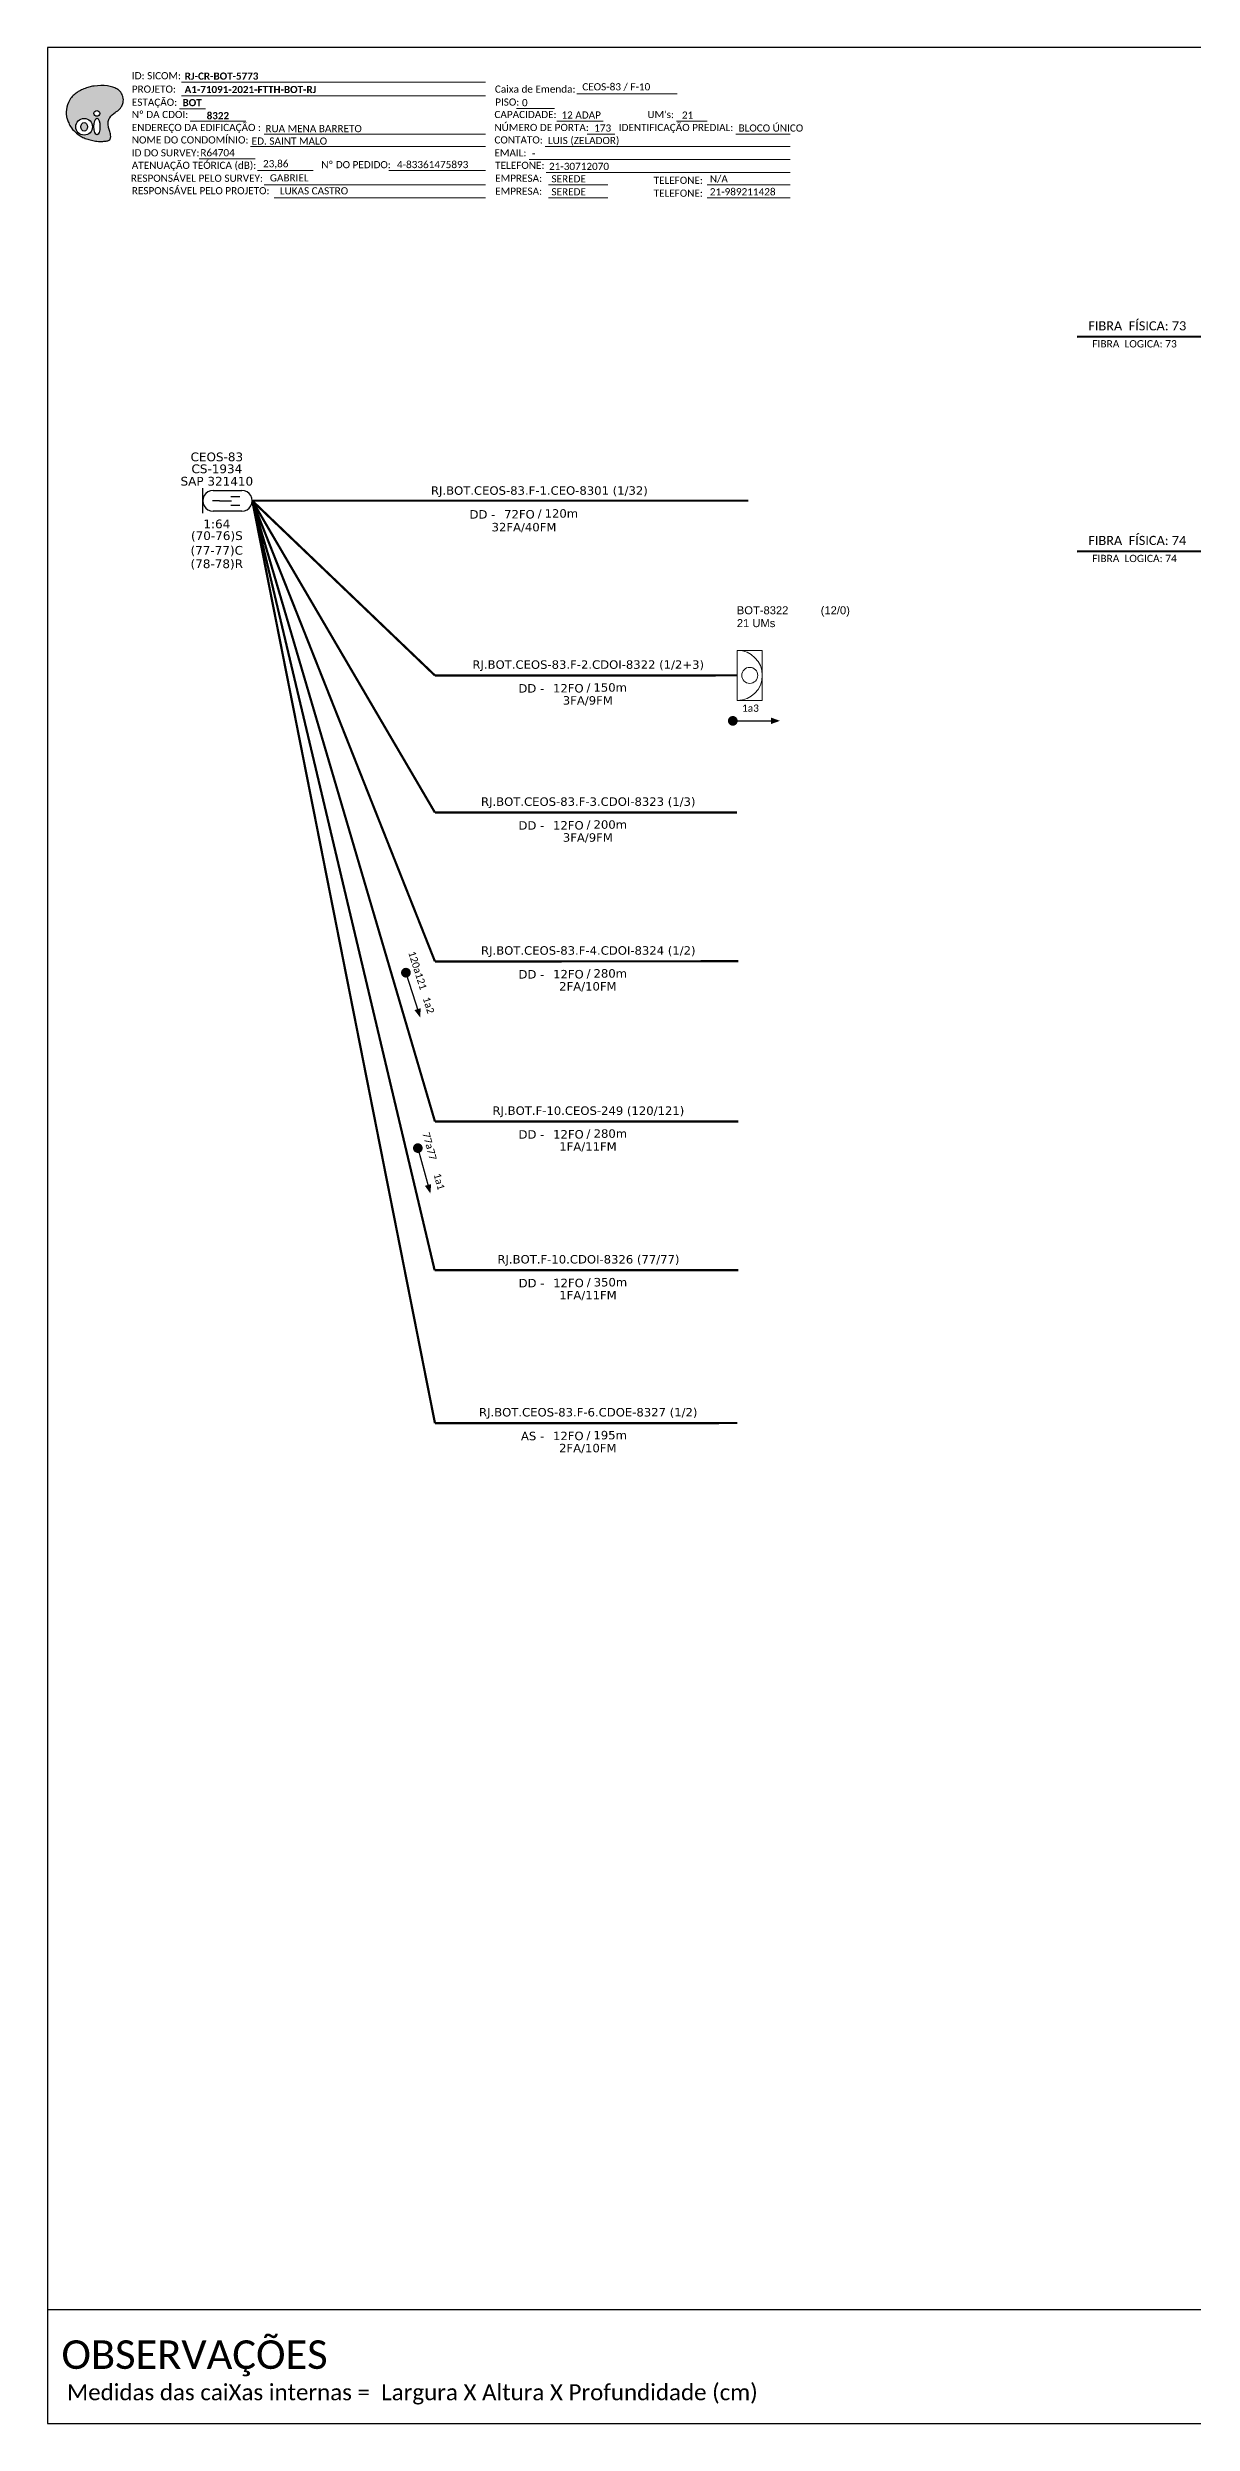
# Model space of a CAD drawing. Extents: x -89 to 749, y 705 to 1299.
# Drawn here: x -89 to 197, y 705 to 1299 of the extents above; entities that cross this region are included whole.
import ezdxf
from ezdxf.enums import TextEntityAlignment as Align

# ---------------------------------------------------------------- set-up
doc = ezdxf.new("R2010")
doc.units = 0
for name, color, linetype, lineweight in [("20.0-LEGENDA DOS CDO'S", 1, 'Continuous', 0), ('20.1-CDO_INTERIOR', 1, 'Continuous', 0), ('40.1-ETIQUETAS', 1, 'Continuous', 20)]:
    doc.layers.add(name, color=color, linetype=linetype, lineweight=lineweight)
for name, color, linetype in [('20.4-CEOS', 1, 'Continuous'), ('CAP a instalar', 1, 'Continuous'), ('CD de instalação futura', 8, 'Continuous'), ('SETA', 7, 'Continuous')]:
    doc.layers.add(name, color=color, linetype=linetype)
doc.styles.add('ARIAL', font='arial.ttf')
doc.styles.add('siredit', font='verdana.ttf')
doc.styles.get("Standard").update_dxf_attribs({"font": 'arial.ttf'})
doc.styles.add('WMF-Calibri0', font='calibri.ttf')
doc.styles.add('WMF-Calibri1', font='calibrib.ttf')
doc.linetypes.add('FENCELINE1', pattern='A,0.25,-0.1,[133,ltypeshp.shx,S=0.1,R=0,X=-0.1,Y=0],-0.1,1', length=1.45)

# ---------------------------------------------------------------- blocks, each defined once
blk = doc.blocks.new('OI')
h = blk.add_hatch(color=40)
edge = h.paths.add_edge_path()
edge.add_spline(control_points=[(4.35, -0.67), (3.92, -0.99), (3.26, -1.5), (2.81, -2.59), (2.9, -3.5), (3.06, -4.27), (3.31, -4.85), (3.37, -5.39), (3.4, -5.88), (3.2, -6.4), (2.54, -6.61), (1.65, -6.63), (0.55, -6.67), (-0.56, -6.42), (-1.61, -6.14), (-2.77, -5.61), (-3.92, -4.77), (-4.89, -3.7), (-5.34, -2.65), (-5.6, -1.94), (-5.85, -0.96), (-5.71, 0.47), (-5.1, 2.02), (-4.14, 3.02), (-3.3, 3.61), (-2.37, 4.16), (-1.36, 4.44), (-0.56, 4.7), (0.79, 4.85), (2.24, 4.97), (3.79, 4.57), (4.67, 4.21), (5.44, 3.65), (5.76, 2.99), (6.03, 2.21), (6.01, 1.46), (5.72, 0.64), (5.31, 0.08), (4.88, -0.38), (4.51, -0.55), (4.35, -0.67)], knot_values=[0, 0, 0, 0, 1.60434, 2.417191, 3.427595, 4.282808, 4.776746, 5.304182, 5.888771, 6.258406, 6.858137, 7.79129, 8.986195, 10.124242, 11.187857, 12.242908, 13.953784, 15.414161, 16.515391, 17.349188, 17.675853, 19.552021, 21.515531, 22.568638, 23.63245, 24.621084, 25.782718, 26.745347, 27.142653, 29.870543, 31.004649, 31.921532, 32.709589, 33.801391, 34.042471, 35.192333, 35.971461, 36.628871, 37.254359, 37.836911, 37.836911, 37.836911, 37.836911], degree=3, periodic=0)
h.paths.add_polyline_path([(1.13, -0.87, -1), (-0.04, -0.87, -1)], flags=16)
edge = h.paths.add_edge_path(flags=16)
edge.add_ellipse((0.56, -3.59), major_axis=(-0.02, 1.71), ratio=0.361305, start_angle=0, end_angle=360)
h.paths.add_polyline_path([(-0.36, -3.62, -1), (-3.8, -3.62, -1)], flags=16)
edge = h.paths.add_edge_path(flags=0)
edge.add_ellipse((-2.08, -3.62), major_axis=(0, 0.885), ratio=0.758294, start_angle=0, end_angle=360)
at = {"color": 40}
for centre, radius in [((-2.08, -3.62), 1.72), ((0.54, -0.87), 0.587)]:
    blk.add_circle(centre, radius, dxfattribs=at)
blk.add_ellipse((-2.08, -3.62), major_axis=(0, 0.885), ratio=0.758294, start_param=-3.141592653589792, end_param=3.141592653589792, dxfattribs=at)
blk.add_ellipse((0.56, -3.59), major_axis=(-0.02, 1.71), ratio=0.361305, dxfattribs=at)
at = {"color": 40, "start_tangent": (-0.800898, -0.598801), "end_tangent": (-0.800898, -0.598801)}
blk.add_spline([(4.35, -0.67), (3.2, -1.78), (2.9, -2.54), (2.92, -3.55), (3.12, -4.38), (3.28, -4.85), (3.37, -5.37), (3.35, -5.95), (3.2, -6.29), (2.66, -6.55), (1.73, -6.63), (0.54, -6.62), (-0.58, -6.41), (-1.6, -6.11), (-2.56, -5.67), (-3.95, -4.67), (-4.89, -3.56), (-5.37, -2.56), (-5.64, -1.78), (-5.72, -1.46), (-5.63, 0.42), (-4.84, 2.22), (-4.13, 2.99), (-3.27, 3.62), (-2.4, 4.09), (-1.3, 4.47), (-0.37, 4.72), (0.02, 4.77), (2.75, 4.8), (3.85, 4.53), (4.69, 4.16), (5.31, 3.68), (5.85, 2.73), (5.93, 2.5), (5.94, 1.35), (5.67, 0.62), (5.29, 0.08), (4.84, -0.36), (4.35, -0.67)], degree=3, dxfattribs=at)
blk = doc.blocks.new('CARIMBO')
at = {"color": 7, "lineweight": 0}
for points in [[(35.66, -16.79), (111.64, -16.79)], [(134.48, -16.3), (159.61, -16.3)], [(35.15, -20.06), (41.7, -20.06)], [(37.81, -23.14), (51.75, -23.14)], [(119.43, -20.02), (128.92, -20.02)], [(129.48, -23.14), (141.1, -23.14)], [(159.42, -23.14), (167.09, -23.14)], [(52.97, -29.48), (111.64, -29.48)], [(56.38, -26.37), (111.64, -26.37)], [(126.6, -29.48), (187.83, -29.48)], [(137.07, -26.37), (144.01, -26.37)], [(174.24, -26.37), (187.8, -26.37)], [(40.13, -32.55), (54.07, -32.55)], [(54.67, -35.52), (68.61, -35.52)], [(122.56, -32.72), (187.83, -32.72)], [(56.38, -39.07), (111.64, -39.07)], [(126.84, -35.96), (187.83, -35.96)], [(127.45, -39.07), (142.25, -39.07)], [(167.06, -39.07), (187.83, -39.07)], [(58.87, -42.31), (111.64, -42.31)], [(127.45, -42.31), (142.25, -42.31)], [(167.06, -42.31), (187.83, -42.31)]]:
    blk.add_lwpolyline(points, dxfattribs=at)
at = {"color": 7, "xscale": 1.213923925163967, "yscale": 1.213923925163967, "zscale": 1.213923925163967, "rotation": 0.1532896023949059}
blk.add_blockref('OI', (13.86, -20.16), dxfattribs=at)
at = {"color": 7, "lineweight": 0, "style": 'WMF-Calibri0'}
for s, height, p in [('PROJETO:', 1.793, (23.26, -16.04)), ('ESTAÇÃO:', 1.793, (23.26, -19.32)), ('Caixa de Emenda:', 1.7927, (114.02, -16.04)), ('PISO:', 1.793, (114.09, -19.28)), ('ENDEREÇO DA EDIFICAÇÃO :', 1.7927, (23.26, -25.63)), ('Nº DA CDOI:', 1.7927, (23.26, -22.39)), ('CAPACIDADE:', 1.7927, (113.91, -22.39)), ('NÚMERO DE PORTA:', 1.7927, (113.91, -25.63)), ('IDENTIFICAÇÃO PREDIAL:', 1.7927, (144.99, -25.63)), ("UM's:", 1.793, (152.15, -22.39)), ('NOME DO CONDOMÍNIO:', 1.7927, (23.26, -28.74)), ('CONTATO:', 1.793, (113.91, -28.74)), ('ATENUAÇÃO TEÓRICA (dB):', 1.7927, (23.26, -35.09)), ('ID DO SURVEY:', 1.7927, (23.26, -31.97)), ('EMAIL:', 1.793, (113.91, -31.97)), ('TELEFONE:', 1.793, (114.09, -35.09)), ('RESPONSÁVEL PELO SURVEY:', 1.7927, (23.02, -38.32)), ('RESPONSÁVEL PELO PROJETO:', 1.7927, (23.26, -41.44)), ('EMPRESA:', 1.793, (114.09, -38.32)), ('EMPRESA:', 1.793, (114.09, -41.56)), ('TELEFONE:', 1.793, (153.7, -38.83)), ('TELEFONE:', 1.793, (153.7, -42.06))]:
    blk.add_text(s, height=height, dxfattribs=at).set_placement(p)
at = {"color": 7, "lineweight": 0, "flags": 8}
for tag, p, style in [('EST', (35.94, -19.41), 'WMF-Calibri1'), ('PROJ', (36.46, -16.13), 'WMF-Calibri1'), ('PISO_PTR', (120.78, -19.42), 'WMF-Calibri0'), ('CEOS-XX', (135.87, -15.46), 'WMF-Calibri0'), ('CAPAC.', (130.66, -22.52), 'WMF-Calibri0'), ("UC'S", (160.78, -22.54), 'WMF-Calibri0'), ('NOME_DO_COND.', (53.23, -29.02), 'WMF-Calibri0'), ('LOGRADOURO', (56.65, -25.91), 'WMF-Calibri0'), ('NOME_DO_CONTATO', (127.3, -28.89), 'WMF-Calibri0'), ('N°', (138.85, -25.77), 'WMF-Calibri0'), ('N°PREDIO', (174.94, -25.77), 'WMF-Calibri0'), ('_ID_', (40.39, -31.94), 'WMF-Calibri0'), ('O_POTEN', (56.06, -34.68), 'WMF-Calibri0'), ('EMAIL', (123.26, -32.12), 'WMF-Calibri0'), ('TELEFONE', (127.55, -35.36), 'WMF-Calibri0'), ('RES_SURVEY', (57.78, -38.23), 'WMF-Calibri0'), ('RES_PROJ', (60.27, -41.47), 'WMF-Calibri0'), ('EMP_RESP_SURVEY', (128.16, -38.47), 'WMF-Calibri0'), ('EMP_RESP_PROJ', (128.16, -41.71), 'WMF-Calibri0'), ('CONT_RESP_SURVEY', (167.76, -38.47), 'WMF-Calibri0'), ('CONT_RESP_PROJ', (167.76, -41.71), 'WMF-Calibri0')]:
    blk.add_attdef(tag, p, '', height=1.79, dxfattribs=dict(at, style=style))
at = {"color": 7, "lineweight": 0, "style": 'WMF-Calibri1', "flags": 8}
blk.add_attdef("N° CDO'S", text='', height=1.79, dxfattribs=at).set_placement((44.78, -22.68), align=Align.CENTER)
blk = doc.blocks.new('ETIQUETA_RS5F')
at = {"layer": '40.1-ETIQUETAS', "color": 0, "style": 'siredit'}
blk.add_text('/', height=1.5, dxfattribs=at).set_placement((1.58, -1.95), align=Align.MIDDLE_RIGHT)
for tag, p in [('ETIQUETA_R_PRIMARIA', (1.21, 4.1)), ('ETIQUETA_R_SECUNDARIA', (1.21, 2.1)), ('F_ATIVAS/F_MORTAS', (1.14, -4.24))]:
    blk.add_attdef(tag, text='', height=1.5, dxfattribs=at).set_placement(p, align=Align.MIDDLE_CENTER)
for tag, p in [('TIPO_CABO', (-6.58, -2.12)), ('CAP_CABO', (0.4, -2.09))]:
    blk.add_attdef(tag, text='', height=1.5, dxfattribs=at).set_placement(p, align=Align.MIDDLE_RIGHT)
blk.add_attdef('METROS', text='', height=1.5, dxfattribs=at).set_placement((2.14, -1.95), align=Align.MIDDLE_LEFT)
for tag, p in [('FUSÃO_1', (0.85, -8.39)), ('FUSÃO_2', (0.85, -10.6)), ('FUSÃO_3', (0.85, -12.93)), ('FUSÃO_4', (0.85, -15.14)), ('FUSÃO_5', (0.85, -17.16))]:
    blk.add_attdef(tag, text='', height=1.5, dxfattribs=at).set_placement(p, align=Align.CENTER)
blk = doc.blocks.new('CDOI_INT')
at = {"layer": '20.1-CDO_INTERIOR', "color": 0, "lineweight": 18}
blk.add_lwpolyline([(4.25, -4.25), (4.25, 4.25), (0, 4.25), (0, -4.25)], close=True, dxfattribs=at)
blk.add_circle((2.12, 0), 1.36, dxfattribs=at)
blk.add_arc((0, 0), 4.25, 270, 90, dxfattribs=at)
at = {"layer": "20.0-LEGENDA DOS CDO'S", "color": 0, "style": 'ARIAL'}
for tag, p in [('CDO_N', (-0.08, 10.38)), ('SURVEY', (-0.08, 8.2)), ('SPLITER_1', (21.18, 10.38)), ('SPLITER_2', (21.19, 8.68)), ('SAP', (-0.08, 6.23)), ('1:XX', (5.94, -2.22)), ('UMS', (5.94, -4.24))]:
    blk.add_attdef(tag, p, '', height=1.36, dxfattribs=at)
blk.add_attdef('FIBRAS_UTILIZADAS', text='', height=1.36, dxfattribs=at).set_placement((15.34, 10.38), align=Align.CENTER)

msp = doc.modelspace()

# ---------------------------------------------------------------- linework, layer by layer
at = {"color": 1, "linetype": 'Continuous', "lineweight": 60}
for p, q in [((202.82, 1226.78), (168.03, 1226.67)), ((202.82, 1173.13), (168.03, 1173.02))]:
    msp.add_line(p, q, dxfattribs=at)
msp.add_lwpolyline([(-89.32, 705.02), (749.25, 705.02), (749.25, 1299.02), (-89.32, 1299.02), (-89.32, 705.02)])
at = {"color": 7, "lineweight": 0}
for points in [[(-55.82, 1290.33), (20.16, 1290.33)], [(-4.01, 1268.26), (20.14, 1268.26)]]:
    msp.add_lwpolyline(points, dxfattribs=at)
at = {"const_width": 1.21}
for points in [[(81.38, 1130.68, 1), (82.59, 1130.68, 1)], [(0.09, 1068.31, 1), (0.46, 1067.15, 1)], [(3.09, 1024.46, 1), (3.41, 1023.3, 1)]]:
    msp.add_lwpolyline(points, format="xyb", close=True, dxfattribs=at)
at = {"color": 7}
msp.add_lwpolyline([(-89.24, 733.5), (237.71, 733.5), (237.71, 705.02)], dxfattribs=at)
at = {"layer": '20.4-CEOS', "color": 5}
for p, q in [((-50.51, 1182.61), (-50.51, 1188.82)), ((-47.94, 1188.29), (-40.71, 1188.29)), ((-46.32, 1185.71), (-48.06, 1185.71)), ((-40.71, 1183.14), (-47.94, 1183.14)), ((-46.32, 1185.71), (-43.34, 1185.71)), ((-43.47, 1186.74), (-41.27, 1186.74)), ((-43.47, 1184.59), (-41.27, 1184.59))]:
    msp.add_line(p, q, dxfattribs=at)
for centre, major_axis, start_param, end_param in [((-47.94, 1185.71), (1.82, 1.82), 0.785398, 3.926991), ((-40.71, 1185.71), (-1.82, 1.82), 2.356194, 5.497787)]:
    msp.add_ellipse(centre, major_axis=major_axis, ratio=1, start_param=start_param, end_param=end_param, dxfattribs=at)
at = {"layer": 'CAP a instalar', "color": 1, "ltscale": 7, "const_width": 0.565}
for points in [[(-38.13, 1185.71), (7.53, 1142.03)], [(7.53, 1142.03), (83.11, 1142.06)]]:
    msp.add_lwpolyline(points, dxfattribs=at)
at = {"layer": 'CAP a instalar', "color": 7, "ltscale": 7}
for points, const_width in [([(-38.13, 1185.71), (7.53, 1107.76)], 0.565), ([(-38.13, 1185.71), (7.53, 1070.54)], 0.565), ([(7.45, 993.35), (-38.13, 1185.71)], 0.565), ([(-38.13, 1185.71), (85.84, 1185.71)], 0.467), ([(7.53, 1107.76), (83.07, 1107.8)], 0.565), ([(7.53, 1070.54), (83.34, 1070.58)], 0.565), ([(7.45, 993.35), (83.34, 993.37)], 0.565)]:
    msp.add_lwpolyline(points, dxfattribs=dict(at, const_width=const_width))
at = {"layer": 'CAP a instalar', "color": 7, "linetype": 'FENCELINE1', "ltscale": 7, "const_width": 0.565}
for points in [[(-38.13, 1185.71), (7.53, 1030.51)], [(7.53, 955.11), (-38.13, 1185.71)], [(7.53, 1030.51), (83.34, 1030.54)], [(7.53, 955.11), (83.11, 955.14)]]:
    msp.add_lwpolyline(points, dxfattribs=at)
at = {"layer": 'SETA'}
for points in [[(81.98, 1130.68), (92.38, 1130.68)], [(0.28, 1067.73), (3.43, 1057.82)], [(3.25, 1023.88), (6.01, 1013.85)]]:
    msp.add_lwpolyline(points, dxfattribs=at)
for points in [[(91.55, 1131.5), (93.77, 1130.69), (91.55, 1129.89)], [(3.96, 1058.86), (3.86, 1056.5), (2.42, 1058.37)], [(6.58, 1014.87), (6.39, 1012.52), (5.02, 1014.44)]]:
    msp.add_solid(points, dxfattribs=at)

# ---------------------------------------------------------------- block references
ref = msp.add_blockref('CARIMBO', (-91.51, 1303.77))
ref.add_attrib('PROJ', 'A1-71091-2021-FTTH-BOT-RJ', (-55.05, 1287.63), dxfattribs={"color": 7, "lineweight": 0, "height": 1.7927, "style": 'WMF-Calibri1'})
ref.add_attrib('EST', 'BOT', (-55.57, 1284.35), dxfattribs={"color": 7, "lineweight": 0, "height": 1.793, "style": 'WMF-Calibri1'})
ref.add_attrib("N° CDO'S", '8322', dxfattribs={"color": 7, "lineweight": 0, "height": 1.793, "style": 'WMF-Calibri1'}).set_placement((-46.73, 1281.09), align=Align.CENTER)
ref.add_attrib('LOGRADOURO', 'RUA MENA BARRETO', (-34.86, 1277.86), dxfattribs={"color": 7, "lineweight": 0, "height": 1.7927, "style": 'WMF-Calibri0'})
ref.add_attrib('NOME_DO_COND.', 'ED. SAINT MALO', (-38.28, 1274.74), dxfattribs={"color": 7, "lineweight": 0, "height": 1.7927, "style": 'WMF-Calibri0'})
ref.add_attrib('_ID_', 'R64704', (-51.11, 1271.83), dxfattribs={"color": 7, "lineweight": 0, "height": 1.793, "style": 'WMF-Calibri0'})
ref.add_attrib('O_POTEN', '23,86', (-35.45, 1269.09), dxfattribs={"color": 7, "lineweight": 0, "height": 1.793, "style": 'WMF-Calibri0'})
ref.add_attrib('RES_SURVEY', 'GABRIEL', (-33.73, 1265.54), dxfattribs={"color": 7, "lineweight": 0, "height": 1.793, "style": 'WMF-Calibri0'})
ref.add_attrib('RES_PROJ', 'LUKAS CASTRO', (-31.24, 1262.3), dxfattribs={"color": 7, "lineweight": 0, "height": 1.7927, "style": 'WMF-Calibri0'})
ref.add_attrib('CEOS-XX', 'CEOS-83 / F-10', (44.36, 1288.31), dxfattribs={"color": 7, "lineweight": 0, "height": 1.7927, "style": 'WMF-Calibri0'})
ref.add_attrib('CAPAC.', '12 ADAP', (39.15, 1281.25), dxfattribs={"color": 7, "lineweight": 0, "height": 1.793, "style": 'WMF-Calibri0'})
ref.add_attrib("UC'S", '21', (69.27, 1281.23), dxfattribs={"color": 7, "lineweight": 0, "height": 1.793, "style": 'WMF-Calibri0'})
ref.add_attrib('PISO_PTR', '0', (29.28, 1284.34), dxfattribs={"color": 7, "lineweight": 0, "height": 1.79, "style": 'WMF-Calibri0'})
ref.add_attrib('N°', '173', (47.34, 1278), dxfattribs={"color": 7, "lineweight": 0, "height": 1.793, "style": 'WMF-Calibri0'})
ref.add_attrib('N°PREDIO', 'BLOCO ÚNICO', (83.43, 1278), dxfattribs={"color": 7, "lineweight": 0, "height": 1.7927, "style": 'WMF-Calibri0'})
ref.add_attrib('NOME_DO_CONTATO', 'LUIS (ZELADOR)', (35.79, 1274.88), dxfattribs={"color": 7, "lineweight": 0, "height": 1.7927, "style": 'WMF-Calibri0'})
ref.add_attrib('EMAIL', '-', (31.75, 1271.65), dxfattribs={"color": 7, "lineweight": 0, "height": 1.79, "style": 'WMF-Calibri0'})
ref.add_attrib('TELEFONE', '21-30712070', (36.04, 1268.41), dxfattribs={"color": 7, "lineweight": 0, "height": 1.7927, "style": 'WMF-Calibri0'})
ref.add_attrib('EMP_RESP_SURVEY', 'SEREDE', (36.65, 1265.3), dxfattribs={"color": 7, "lineweight": 0, "height": 1.793, "style": 'WMF-Calibri0'})
ref.add_attrib('EMP_RESP_PROJ', 'SEREDE', (36.65, 1262.06), dxfattribs={"color": 7, "lineweight": 0, "height": 1.793, "style": 'WMF-Calibri0'})
ref.add_attrib('CONT_RESP_SURVEY', 'N/A', (76.25, 1265.3), dxfattribs={"color": 7, "lineweight": 0, "height": 1.793, "style": 'WMF-Calibri0'})
ref.add_attrib('CONT_RESP_PROJ', '21-989211428', (76.25, 1262.06), dxfattribs={"color": 7, "lineweight": 0, "height": 1.7927, "style": 'WMF-Calibri0'})
at = {"layer": 'CAP a instalar', "color": 7, "linetype": 'FENCELINE1', "ltscale": 7}
ref = msp.add_blockref('ETIQUETA_RS5F', (31.96, 1185.3), dxfattribs=dict(at, xscale=1.411343981848631, yscale=1.411343981849711, zscale=1.411343981849999))
ref.add_attrib('ETIQUETA_R_SECUNDARIA', 'RJ.BOT.CEOS-83.F-1.CEO-8301 (1/32)', dxfattribs={"layer": '40.1-ETIQUETAS', "color": 0, "height": 2.117, "style": 'siredit'}).set_placement((33.63, 1188.27), align=Align.MIDDLE_CENTER)
ref.add_attrib('TIPO_CABO', 'DD -', dxfattribs={"layer": '40.1-ETIQUETAS', "color": 0, "height": 2.117, "style": 'siredit'}).set_placement((22.62, 1182.31), align=Align.MIDDLE_RIGHT)
ref.add_attrib('CAP_CABO', '72FO', dxfattribs={"layer": '40.1-ETIQUETAS', "color": 0, "height": 2.117, "style": 'siredit'}).set_placement((32.47, 1182.34), align=Align.MIDDLE_RIGHT)
ref.add_attrib('METROS', '120m', dxfattribs={"layer": '40.1-ETIQUETAS', "color": 0, "height": 2.117, "style": 'siredit'}).set_placement((34.94, 1182.54), align=Align.MIDDLE_LEFT)
ref.add_attrib('F_ATIVAS/F_MORTAS', '32FA/40FM', dxfattribs={"layer": '40.1-ETIQUETAS', "color": 0, "height": 2.117, "style": 'siredit'}).set_placement((29.79, 1179.12), align=Align.MIDDLE_CENTER)
at = {"layer": 'CAP a instalar', "color": 1, "linetype": 'FENCELINE1', "ltscale": 7}
ref = msp.add_blockref('ETIQUETA_RS5F', (44.17, 1141.79), dxfattribs=dict(at, xscale=1.411343981848631, yscale=1.411343981849711, zscale=1.411343981849999))
ref.add_attrib('ETIQUETA_R_SECUNDARIA', 'RJ.BOT.CEOS-83.F-2.CDOI-8322 (1/2+3)', dxfattribs={"layer": '40.1-ETIQUETAS', "color": 0, "height": 2.117, "style": 'siredit'}).set_placement((45.84, 1144.76), align=Align.MIDDLE_CENTER)
ref.add_attrib('TIPO_CABO', 'DD -', dxfattribs={"layer": '40.1-ETIQUETAS', "color": 0, "height": 2.117, "style": 'siredit'}).set_placement((34.83, 1138.81), align=Align.MIDDLE_RIGHT)
ref.add_attrib('CAP_CABO', '12FO', dxfattribs={"layer": '40.1-ETIQUETAS', "color": 0, "height": 2.117, "style": 'siredit'}).set_placement((44.69, 1138.84), align=Align.MIDDLE_RIGHT)
ref.add_attrib('METROS', '150m', dxfattribs={"layer": '40.1-ETIQUETAS', "color": 0, "height": 2.117, "style": 'siredit'}).set_placement((47.15, 1139.04), align=Align.MIDDLE_LEFT)
ref.add_attrib('F_ATIVAS/F_MORTAS', '3FA/9FM', dxfattribs={"layer": '40.1-ETIQUETAS', "color": 0, "height": 2.117, "style": 'siredit'}).set_placement((45.74, 1135.8), align=Align.MIDDLE_CENTER)
at = {"layer": 'CAP a instalar', "color": 7, "linetype": 'FENCELINE1', "ltscale": 7}
ref = msp.add_blockref('ETIQUETA_RS5F', (44.18, 1107.53), dxfattribs=dict(at, xscale=1.411343981848631, yscale=1.411343981849711, zscale=1.411343981849999))
ref.add_attrib('ETIQUETA_R_SECUNDARIA', 'RJ.BOT.CEOS-83.F-3.CDOI-8323 (1/3)', dxfattribs={"layer": '40.1-ETIQUETAS', "color": 0, "height": 2.117, "style": 'siredit'}).set_placement((45.85, 1110.5), align=Align.MIDDLE_CENTER)
ref.add_attrib('TIPO_CABO', 'DD -', dxfattribs={"layer": '40.1-ETIQUETAS', "color": 0, "height": 2.117, "style": 'siredit'}).set_placement((34.85, 1104.54), align=Align.MIDDLE_RIGHT)
ref.add_attrib('CAP_CABO', '12FO', dxfattribs={"layer": '40.1-ETIQUETAS', "color": 0, "height": 2.117, "style": 'siredit'}).set_placement((44.7, 1104.57), align=Align.MIDDLE_RIGHT)
ref.add_attrib('METROS', '200m', dxfattribs={"layer": '40.1-ETIQUETAS', "color": 0, "height": 2.117, "style": 'siredit'}).set_placement((47.17, 1104.77), align=Align.MIDDLE_LEFT)
ref.add_attrib('F_ATIVAS/F_MORTAS', '3FA/9FM', dxfattribs={"layer": '40.1-ETIQUETAS', "color": 0, "height": 2.117, "style": 'siredit'}).set_placement((45.75, 1101.53), align=Align.MIDDLE_CENTER)
ref = msp.add_blockref('ETIQUETA_RS5F', (44.19, 1070.31), dxfattribs=dict(at, xscale=1.411343981848631, yscale=1.411343981849711, zscale=1.411343981849999))
ref.add_attrib('ETIQUETA_R_SECUNDARIA', 'RJ.BOT.CEOS-83.F-4.CDOI-8324 (1/2)', dxfattribs={"layer": '40.1-ETIQUETAS', "color": 0, "height": 2.117, "style": 'siredit'}).set_placement((45.86, 1073.28), align=Align.MIDDLE_CENTER)
ref.add_attrib('TIPO_CABO', 'DD -', dxfattribs={"layer": '40.1-ETIQUETAS', "color": 0, "height": 2.117, "style": 'siredit'}).set_placement((34.86, 1067.32), align=Align.MIDDLE_RIGHT)
ref.add_attrib('CAP_CABO', '12FO', dxfattribs={"layer": '40.1-ETIQUETAS', "color": 0, "height": 2.117, "style": 'siredit'}).set_placement((44.71, 1067.35), align=Align.MIDDLE_RIGHT)
ref.add_attrib('METROS', '280m', dxfattribs={"layer": '40.1-ETIQUETAS', "color": 0, "height": 2.117, "style": 'siredit'}).set_placement((47.17, 1067.55), align=Align.MIDDLE_LEFT)
ref.add_attrib('F_ATIVAS/F_MORTAS', '2FA/10FM', dxfattribs={"layer": '40.1-ETIQUETAS', "color": 0, "height": 2.117, "style": 'siredit'}).set_placement((45.76, 1064.32), align=Align.MIDDLE_CENTER)
ref = msp.add_blockref('ETIQUETA_RS5F', (44.23, 993.11), dxfattribs=dict(at, xscale=1.411343981848631, yscale=1.411343981849711, zscale=1.411343981849999))
ref.add_attrib('ETIQUETA_R_SECUNDARIA', 'RJ.BOT.F-10.CDOI-8326 (77/77)', dxfattribs={"layer": '40.1-ETIQUETAS', "color": 0, "height": 2.117, "style": 'siredit'}).set_placement((45.9, 996.08), align=Align.MIDDLE_CENTER)
ref.add_attrib('TIPO_CABO', 'DD -', dxfattribs={"layer": '40.1-ETIQUETAS', "color": 0, "height": 2.117, "style": 'siredit'}).set_placement((34.89, 990.12), align=Align.MIDDLE_RIGHT)
ref.add_attrib('CAP_CABO', '12FO', dxfattribs={"layer": '40.1-ETIQUETAS', "color": 0, "height": 2.117, "style": 'siredit'}).set_placement((44.74, 990.16), align=Align.MIDDLE_RIGHT)
ref.add_attrib('METROS', '350m', dxfattribs={"layer": '40.1-ETIQUETAS', "color": 0, "height": 2.117, "style": 'siredit'}).set_placement((47.21, 990.35), align=Align.MIDDLE_LEFT)
ref.add_attrib('F_ATIVAS/F_MORTAS', '1FA/11FM', dxfattribs={"layer": '40.1-ETIQUETAS', "color": 0, "height": 2.117, "style": 'siredit'}).set_placement((45.79, 987.12), align=Align.MIDDLE_CENTER)
ref = msp.add_blockref('ETIQUETA_RS5F', (44.17, 954.87), dxfattribs=dict(at, xscale=1.411343981848631, yscale=1.411343981849711, zscale=1.411343981849999))
ref.add_attrib('ETIQUETA_R_SECUNDARIA', 'RJ.BOT.CEOS-83.F-6.CDOE-8327 (1/2)', dxfattribs={"layer": '40.1-ETIQUETAS', "color": 0, "height": 2.117, "style": 'siredit'}).set_placement((45.84, 957.84), align=Align.MIDDLE_CENTER)
ref.add_attrib('TIPO_CABO', 'AS -', dxfattribs={"layer": '40.1-ETIQUETAS', "color": 0, "height": 2.117, "style": 'siredit'}).set_placement((34.83, 951.89), align=Align.MIDDLE_RIGHT)
ref.add_attrib('CAP_CABO', '12FO', dxfattribs={"layer": '40.1-ETIQUETAS', "color": 0, "height": 2.117, "style": 'siredit'}).set_placement((44.69, 951.92), align=Align.MIDDLE_RIGHT)
ref.add_attrib('METROS', '195m', dxfattribs={"layer": '40.1-ETIQUETAS', "color": 0, "height": 2.117, "style": 'siredit'}).set_placement((47.15, 952.12), align=Align.MIDDLE_LEFT)
ref.add_attrib('F_ATIVAS/F_MORTAS', '2FA/10FM', dxfattribs={"layer": '40.1-ETIQUETAS', "color": 0, "height": 2.117, "style": 'siredit'}).set_placement((45.74, 948.88), align=Align.MIDDLE_CENTER)
at = {"layer": 'CD de instalação futura', "color": 1, "ltscale": 11}
ref = msp.add_blockref('CDOI_INT', (83.11, 1142.06), dxfattribs=dict(at, xscale=1.470653668531895, yscale=1.470653668531895, zscale=1.470653668531895))
ref.add_attrib('CDO_N', 'BOT-8322', (82.99, 1157.33), dxfattribs={"layer": "20.0-LEGENDA DOS CDO'S", "color": 0, "height": 2, "style": 'ARIAL'})
ref.add_attrib('FIBRAS_UTILIZADAS', '     (12/0)', dxfattribs={"layer": "20.0-LEGENDA DOS CDO'S", "color": 0, "height": 2.0005, "style": 'ARIAL'}).set_placement((105.67, 1157.33), align=Align.CENTER)
ref.add_attrib('SURVEY', '21 UMs', (82.99, 1154.12), dxfattribs={"layer": "20.0-LEGENDA DOS CDO'S", "color": 0, "height": 2, "style": 'ARIAL'})

# ---------------------------------------------------------------- texts
at = {"color": 7, "lineweight": 0, "style": 'WMF-Calibri0'}
for s, p in [('ID: SICOM: ', (-68.22, 1291.08)), ('Nº DO PEDIDO:', (-20.88, 1268.84))]:
    msp.add_text(s, height=1.7927, dxfattribs=at).set_placement(p)
at = {"color": 7, "style": 'WMF-Calibri0'}
msp.add_text('OBSERVAÇÕES', height=7.1308, dxfattribs=at).set_placement((-85.83, 718.67))
at = {"attachment_point": 5}
for s, insert, char_height, width in [('{\\fCalibri|b0|i0|c0|p34;\\C7;FIBRA  FÍSICA: 73}', (183.1, 1229.43), 2.2859, 34.56), ('{\\fCalibri|b0|i0|c0|p34;\\C7;FIBRA  LOGICA: 73}', (182.41, 1224.94), 1.8289, 34.56), ('{\\fCalibri|b0|i0|c0|p34;\\C7;FIBRA  FÍSICA: 74}', (183.1, 1175.78), 2.2859, 34.56), ('{\\fCalibri|b0|i0|c0|p34;\\C7;FIBRA  LOGICA: 74}', (182.41, 1171.28), 1.8289, 34.56), ('\\C7;\\fCalibri|b0|i0|c0|p34;1a3', (86.4, 1133.85), 1.815, 30.6841)]:
    msp.add_mtext(s, dxfattribs=dict(at, insert=insert, char_height=char_height, width=width))
at = {"char_height": 1.815, "width": 30.6841, "attachment_point": 5}
for s, insert, rotation in [('\\C7;\\fCalibri|b0|i0|c0|p34;120a121', (3.19, 1068.3), 287.62308), ('\\C7;\\fCalibri|b0|i0|c0|p34;1a2\\P', (5.94, 1059.59), 287.62308), ('{\\fCalibri|b0|i0|c0|p34;\\C7;77a77}', (6.19, 1024.33), 285.37903), ('{\\fCalibri|b0|i0|c0|p34;\\C7;1a1}', (8.59, 1015.52), 285.37903)]:
    msp.add_mtext(s, dxfattribs=dict(at, insert=insert, rotation=rotation))
at = {"color": 7, "insert": (-84.48, 714.83), "char_height": 4, "width": 658.8434, "attachment_point": 1, "style": 'WMF-Calibri0'}
msp.add_mtext('Medidas das caiXas internas =  Largura X Altura X Profundidade (cm)', dxfattribs=at)
at = {"color": 7, "lineweight": 0, "flags": 8}
for tag, p, s, style in [('RJ-CR-BOT-5773', (-55.02, 1290.98), 'RJ-CR-BOT-5773', 'WMF-Calibri1'), ('4-83361475893', (-1.97, 1268.87), '4-83361475893', 'WMF-Calibri0')]:
    msp.add_attdef(tag, p, s, height=1.7927, dxfattribs=dict(at, style=style))
at = {"layer": '20.4-CEOS', "color": 7, "ltscale": 0.5, "style": 'siredit'}
for s, p in [('CEOS-83', (-46.99, 1197.77)), ('CS-1934', (-46.99, 1194.79)), ('SAP 321410', (-46.99, 1191.69)), ('(70-76)S', (-46.99, 1178.08)), ('1:64', (-46.99, 1181.01)), ('(77-77)C', (-47.01, 1174.41)), ('(78-78)R', (-47.01, 1171.05))]:
    msp.add_text(s, height=2.183, dxfattribs=at).set_placement(p, align=Align.TOP_CENTER)
at = {"layer": '40.1-ETIQUETAS', "color": 7, "linetype": 'FENCELINE1', "style": 'siredit'}
for s, p in [('RJ.BOT.F-10.CEOS-249 (120/121)', (45.88, 1033.24)), ('1FA/11FM', (45.78, 1024.28))]:
    msp.add_text(s, height=2.117, dxfattribs=at).set_placement(p, align=Align.MIDDLE_CENTER)
for s, p in [('DD -', (34.87, 1027.29)), ('12FO', (44.72, 1027.32))]:
    msp.add_text(s, height=2.117, dxfattribs=at).set_placement(p, align=Align.MIDDLE_RIGHT)
at = {"layer": '40.1-ETIQUETAS', "color": 7, "style": 'siredit'}
msp.add_text('/', height=2.12, dxfattribs=at).set_placement((46.39, 1027.51), align=Align.MIDDLE_RIGHT)
at = {"layer": '40.1-ETIQUETAS', "color": 7, "linetype": 'FENCELINE1', "style": 'siredit'}
msp.add_text('280m', height=2.117, dxfattribs=at).set_placement((47.19, 1027.51), align=Align.MIDDLE_LEFT)

doc.saveas('drawing.dxf')
